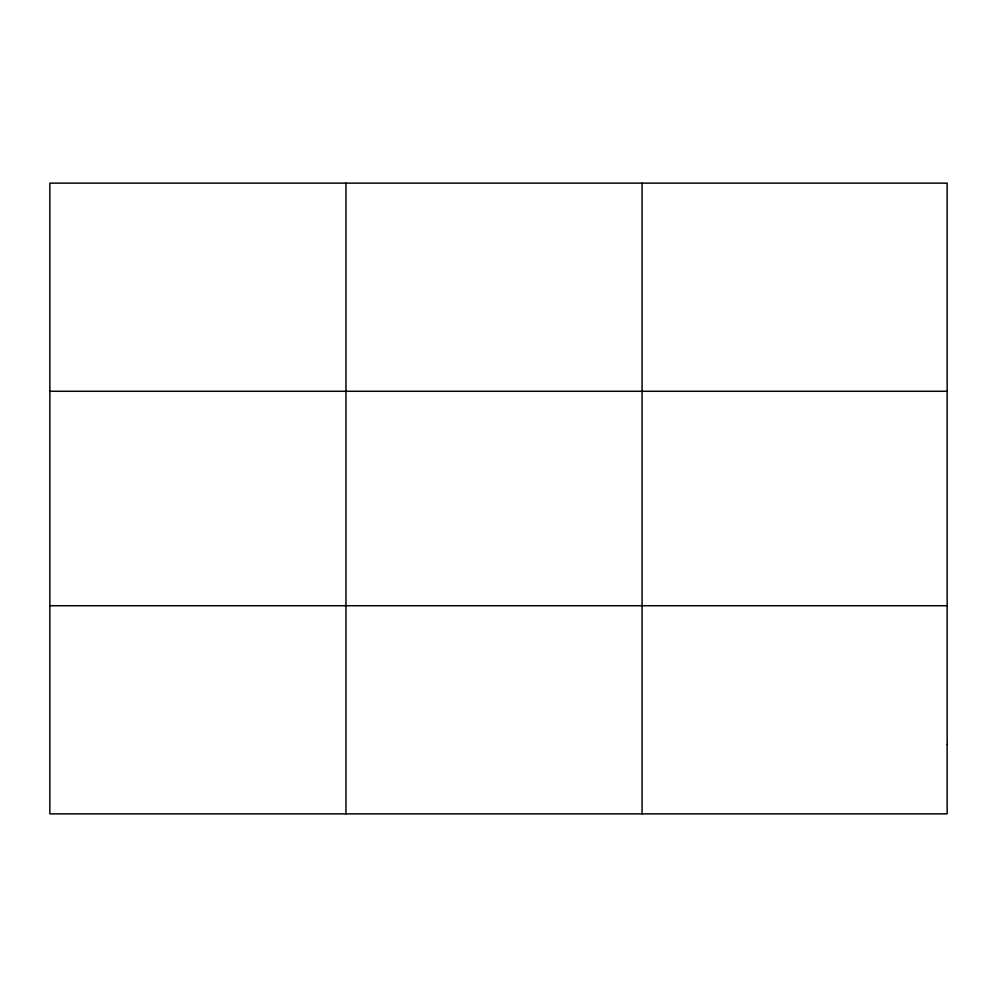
<?xml version="1.0" encoding="UTF-8"?>
<svg xmlns="http://www.w3.org/2000/svg" width="997" height="997" viewBox="0 0 997 997"><rect width="100%" height="100%" fill="white"/><g stroke="black" fill="none" stroke-linecap="round" stroke-linejoin="round"><path stroke-width="1.5" d="M345.959 183.136L345.959 813.864M642.068 183.136L642.068 813.864M49.85 391.273L947.15 391.273M49.85 605.727L947.15 605.727M947.15 744.485L947.15 813.864L49.85 813.864L49.85 183.136L947.15 183.136L947.15 744.485"/></g></svg>
